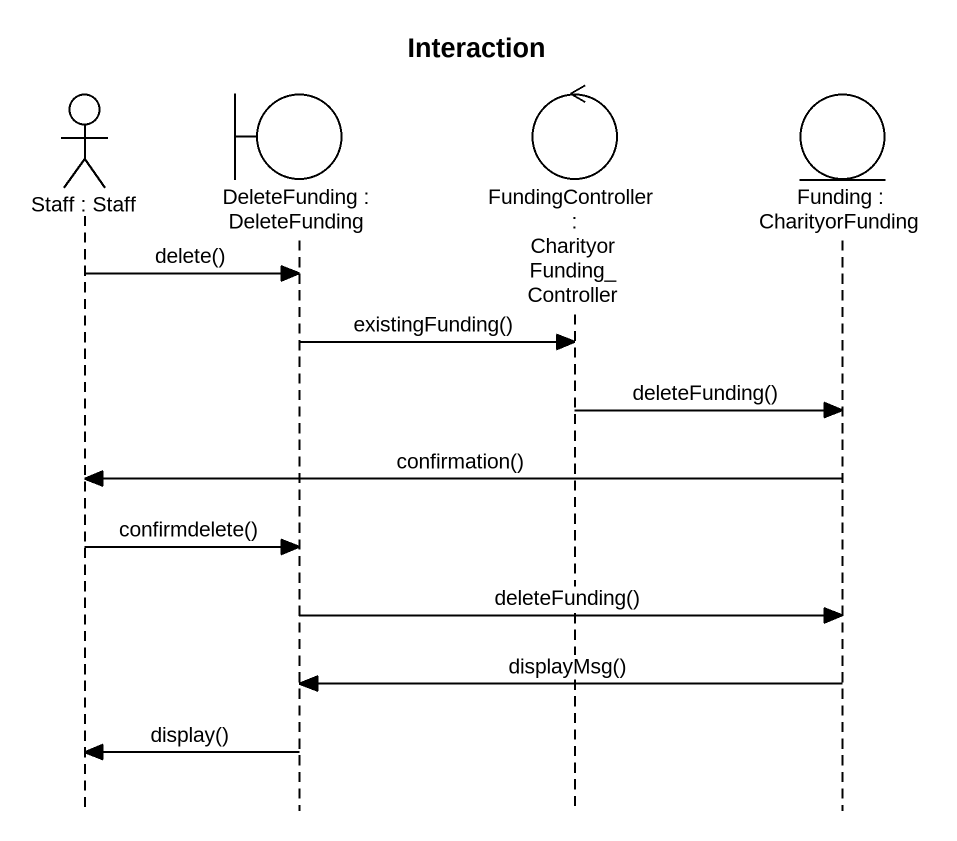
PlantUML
@startuml
title Interaction
hide footbox
actor "Staff : Staff" as Staff
boundary "DeleteFunding : DeleteFunding" as DeleteFunding
control "FundingController : CharityorFunding_Controller" as FundingController
entity "Funding : CharityorFunding" as Funding

Staff -> DeleteFunding : delete()
DeleteFunding -> FundingController : existingFunding()
FundingController -> Funding : deleteFunding()
Funding -> Staff : confirmation()
Staff -> DeleteFunding : confirmdelete()
DeleteFunding -> Funding : deleteFunding()
Funding -> DeleteFunding : displayMsg()
DeleteFunding -> Staff : display()
@enduml
